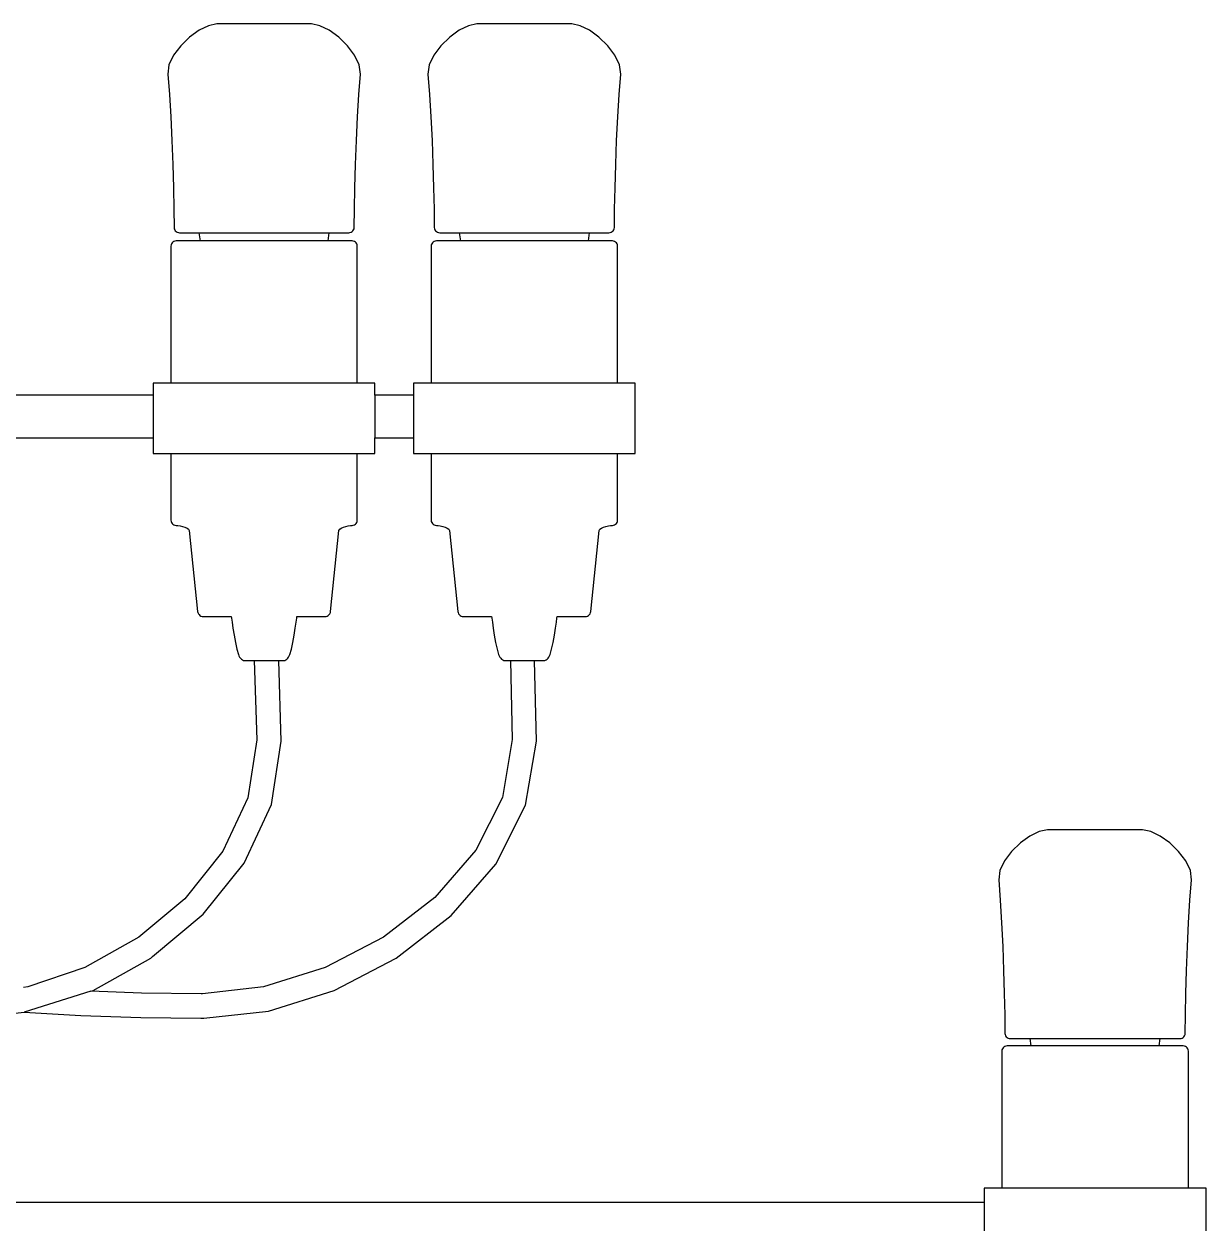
# Model space of a CAD drawing. Header units: millimetres. Extents: x 112 to 8820, y -2365 to 5002.
# Drawn here: x 3723.9 to 3892.3, y -683 to -512.1 of the extents above; entities that cross this region are included whole.
import ezdxf

# ---------------------------------------------------------------- set-up
doc = ezdxf.new("R2010")
doc.units = ezdxf.units.MM

# ---------------------------------------------------------------- blocks, each defined once
blk = doc.blocks.new('2097-50_EL_lateral')
for p, q in [((33.167, -88.67), (33.032, -88.768)), ((33.301, -88.604), (33.167, -88.67)), ((33.419, -88.58), (33.301, -88.604)), ((33.451, -88.58), (33.419, -88.58)), ((33.523, -88.58), (33.451, -88.58)), ((33.631, -88.58), (33.523, -88.58)), ((33.768, -88.58), (33.631, -88.58)), ((33.926, -88.58), (33.768, -88.58)), ((34.094, -88.58), (33.926, -88.58)), ((34.262, -88.58), (34.094, -88.58)), ((34.42, -88.58), (34.262, -88.58)), ((34.557, -88.58), (34.42, -88.58)), ((34.665, -88.58), (34.557, -88.58)), ((34.738, -88.58), (34.665, -88.58)), ((34.769, -88.58), (34.738, -88.58)), ((34.888, -88.604), (34.769, -88.58)), ((35.021, -88.67), (34.888, -88.604)), ((35.157, -88.768), (35.021, -88.67)), ((36.875, -88.67), (36.739, -88.768)), ((37.008, -88.604), (36.875, -88.67)), ((37.127, -88.58), (37.008, -88.604)), ((37.158, -88.58), (37.127, -88.58)), ((37.231, -88.58), (37.158, -88.58)), ((37.339, -88.58), (37.231, -88.58)), ((37.476, -88.58), (37.339, -88.58)), ((37.634, -88.58), (37.476, -88.58)), ((37.802, -88.58), (37.634, -88.58)), ((37.97, -88.58), (37.802, -88.58)), ((38.128, -88.58), (37.97, -88.58)), ((38.265, -88.58), (38.128, -88.58)), ((38.445, -88.58), (38.265, -88.58)), ((38.477, -88.58), (38.445, -88.58)), ((38.595, -88.604), (38.477, -88.58)), ((38.729, -88.67), (38.595, -88.604)), ((38.865, -88.768), (38.729, -88.67)), ((33.032, -88.768), (32.906, -88.889)), ((35.282, -88.889), (35.157, -88.768)), ((36.739, -88.768), (36.614, -88.889)), ((38.99, -88.889), (38.865, -88.768)), ((32.804, -89.023), (32.738, -89.162)), ((32.906, -88.889), (32.804, -89.023)), ((35.384, -89.023), (35.282, -88.889)), ((35.45, -89.162), (35.384, -89.023)), ((36.512, -89.023), (36.446, -89.162)), ((36.614, -88.889), (36.512, -89.023)), ((39.092, -89.023), (38.99, -88.889)), ((39.158, -89.162), (39.092, -89.023)), ((32.738, -89.162), (32.721, -89.294)), ((35.467, -89.294), (35.45, -89.162)), ((36.446, -89.162), (36.429, -89.294)), ((39.175, -89.294), (39.158, -89.162)), ((32.721, -89.294), (32.744, -89.583)), ((35.445, -89.583), (35.467, -89.294)), ((36.429, -89.294), (36.452, -89.583)), ((39.152, -89.583), (39.175, -89.294)), ((32.744, -89.583), (32.763, -89.903)), ((35.425, -89.903), (35.445, -89.583)), ((36.452, -89.583), (36.471, -89.903)), ((39.133, -89.903), (39.152, -89.583)), ((32.763, -89.903), (32.779, -90.242)), ((35.409, -90.242), (35.425, -89.903)), ((36.471, -89.903), (36.487, -90.242)), ((39.117, -90.242), (39.133, -89.903)), ((32.779, -90.242), (32.792, -90.584)), ((35.396, -90.584), (35.409, -90.242)), ((36.487, -90.242), (36.5, -90.584)), ((39.104, -90.584), (39.117, -90.242)), ((32.792, -90.584), (32.802, -90.914)), ((35.387, -90.914), (35.396, -90.584)), ((36.5, -90.584), (36.509, -90.914)), ((39.094, -90.914), (39.104, -90.584)), ((32.802, -90.914), (32.808, -91.218)), ((35.38, -91.218), (35.387, -90.914)), ((36.509, -90.914), (36.516, -91.218)), ((39.088, -91.218), (39.094, -90.914)), ((32.808, -91.218), (32.812, -91.482)), ((35.377, -91.482), (35.38, -91.218)), ((36.516, -91.218), (36.519, -91.482)), ((39.084, -91.482), (39.088, -91.218)), ((32.812, -91.482), (32.814, -91.499)), ((32.814, -91.499), (32.82, -91.515)), ((32.82, -91.515), (32.829, -91.528)), ((32.829, -91.528), (32.841, -91.54)), ((32.841, -91.54), (32.855, -91.548)), ((32.855, -91.548), (32.872, -91.553)), ((32.872, -91.553), (32.889, -91.555)), ((32.889, -91.555), (32.946, -91.555)), ((32.946, -91.555), (33.075, -91.555)), ((33.075, -91.555), (33.166, -91.555)), ((33.166, -91.555), (33.182, -91.673)), ((33.166, -91.555), (35.022, -91.555)), ((35.006, -91.673), (35.022, -91.555)), ((35.022, -91.555), (35.113, -91.555)), ((35.113, -91.555), (35.242, -91.555)), ((35.242, -91.555), (35.299, -91.555)), ((35.299, -91.555), (35.317, -91.553)), ((35.317, -91.553), (35.333, -91.548)), ((35.333, -91.548), (35.347, -91.54)), ((35.347, -91.54), (35.359, -91.528)), ((35.359, -91.528), (35.369, -91.515)), ((35.369, -91.515), (35.375, -91.499)), ((35.375, -91.499), (35.377, -91.482)), ((36.519, -91.482), (36.522, -91.499)), ((36.522, -91.499), (36.528, -91.515)), ((36.528, -91.515), (36.537, -91.528)), ((36.537, -91.528), (36.549, -91.54)), ((36.549, -91.54), (36.563, -91.548)), ((36.563, -91.548), (36.579, -91.553)), ((36.579, -91.553), (36.597, -91.555)), ((36.597, -91.555), (36.654, -91.555)), ((36.654, -91.555), (36.783, -91.555)), ((36.783, -91.555), (36.874, -91.555)), ((36.874, -91.555), (36.89, -91.673)), ((36.874, -91.555), (38.73, -91.555)), ((38.714, -91.673), (38.73, -91.555)), ((38.73, -91.555), (38.821, -91.555)), ((38.821, -91.555), (38.95, -91.555)), ((38.95, -91.555), (39.007, -91.555)), ((39.007, -91.555), (39.024, -91.553)), ((39.024, -91.553), (39.041, -91.548)), ((39.041, -91.548), (39.055, -91.54)), ((39.055, -91.54), (39.067, -91.528)), ((39.067, -91.528), (39.076, -91.515)), ((39.076, -91.515), (39.082, -91.499)), ((39.082, -91.499), (39.084, -91.482)), ((32.768, -91.73), (32.766, -91.747)), ((32.766, -91.747), (32.766, -93.7)), ((32.774, -91.714), (32.768, -91.73)), ((32.783, -91.7), (32.774, -91.714)), ((32.794, -91.689), (32.783, -91.7)), ((32.808, -91.68), (32.794, -91.689)), ((32.824, -91.675), (32.808, -91.68)), ((32.841, -91.673), (32.824, -91.675)), ((32.868, -91.673), (32.841, -91.673)), ((32.949, -91.673), (32.868, -91.673)), ((33.08, -91.673), (32.949, -91.673)), ((33.255, -91.673), (33.08, -91.673)), ((33.467, -91.673), (33.255, -91.673)), ((33.707, -91.673), (33.467, -91.673)), ((33.963, -91.673), (33.707, -91.673)), ((34.225, -91.673), (33.963, -91.673)), ((34.482, -91.673), (34.225, -91.673)), ((34.721, -91.673), (34.482, -91.673)), ((34.933, -91.673), (34.721, -91.673)), ((35.108, -91.673), (34.933, -91.673)), ((35.239, -91.673), (35.108, -91.673)), ((35.32, -91.673), (35.239, -91.673)), ((35.348, -91.673), (35.32, -91.673)), ((35.365, -91.675), (35.348, -91.673)), ((35.38, -91.68), (35.365, -91.675)), ((35.394, -91.689), (35.38, -91.68)), ((35.406, -91.7), (35.394, -91.689)), ((35.414, -91.714), (35.406, -91.7)), ((35.42, -91.73), (35.414, -91.714)), ((35.422, -91.747), (35.42, -91.73)), ((35.422, -93.7), (35.422, -91.747)), ((36.476, -91.73), (36.474, -91.747)), ((36.474, -91.747), (36.474, -93.7)), ((36.482, -91.714), (36.476, -91.73)), ((36.491, -91.7), (36.482, -91.714)), ((36.502, -91.689), (36.491, -91.7)), ((36.516, -91.68), (36.502, -91.689)), ((36.531, -91.675), (36.516, -91.68)), ((36.548, -91.673), (36.531, -91.675)), ((36.576, -91.673), (36.548, -91.673)), ((36.657, -91.673), (36.576, -91.673)), ((36.788, -91.673), (36.657, -91.673)), ((36.963, -91.673), (36.788, -91.673)), ((37.175, -91.673), (36.963, -91.673)), ((37.415, -91.673), (37.175, -91.673)), ((37.671, -91.673), (37.415, -91.673)), ((37.933, -91.673), (37.671, -91.673)), ((38.189, -91.673), (37.933, -91.673)), ((38.429, -91.673), (38.189, -91.673)), ((38.641, -91.673), (38.429, -91.673)), ((38.816, -91.673), (38.641, -91.673)), ((38.947, -91.673), (38.816, -91.673)), ((39.028, -91.673), (38.947, -91.673)), ((39.056, -91.673), (39.028, -91.673)), ((39.073, -91.675), (39.056, -91.673)), ((39.088, -91.68), (39.073, -91.675)), ((39.102, -91.689), (39.088, -91.68)), ((39.113, -91.7), (39.102, -91.689)), ((39.122, -91.714), (39.113, -91.7)), ((39.128, -91.73), (39.122, -91.714)), ((39.13, -91.747), (39.128, -91.73)), ((39.13, -93.7), (39.13, -91.747)), ((32.795, -93.7), (32.515, -93.7)), ((32.515, -93.7), (32.515, -93.869)), ((32.817, -93.7), (32.795, -93.7)), ((33.038, -93.7), (32.817, -93.7)), ((33.305, -93.7), (33.038, -93.7)), ((33.606, -93.7), (33.305, -93.7)), ((33.929, -93.7), (33.606, -93.7)), ((34.259, -93.7), (33.929, -93.7)), ((34.582, -93.7), (34.259, -93.7)), ((34.259, -93.7), (34.259, -93.7)), ((34.884, -93.7), (34.582, -93.7)), ((35.151, -93.7), (34.884, -93.7)), ((35.372, -93.7), (35.151, -93.7)), ((35.537, -93.7), (35.372, -93.7)), ((35.639, -93.7), (35.537, -93.7)), ((35.673, -93.7), (35.639, -93.7)), ((35.673, -93.869), (35.673, -93.7)), ((36.503, -93.7), (36.223, -93.7)), ((36.223, -93.7), (36.223, -93.869)), ((36.524, -93.7), (36.503, -93.7)), ((36.745, -93.7), (36.524, -93.7)), ((37.012, -93.7), (36.745, -93.7)), ((37.314, -93.7), (37.012, -93.7)), ((37.637, -93.7), (37.314, -93.7)), ((37.967, -93.7), (37.637, -93.7)), ((38.29, -93.7), (37.967, -93.7)), ((38.591, -93.7), (38.29, -93.7)), ((38.859, -93.7), (38.591, -93.7)), ((39.079, -93.7), (38.859, -93.7)), ((39.244, -93.7), (39.079, -93.7)), ((39.346, -93.7), (39.244, -93.7)), ((39.381, -93.7), (39.346, -93.7)), ((39.381, -94.7), (39.381, -93.7)), ((32.515, -93.869), (28.622, -93.869)), ((32.515, -93.869), (32.515, -94.478)), ((36.223, -93.869), (35.673, -93.869)), ((35.673, -93.869), (35.673, -94.478)), ((36.223, -93.869), (36.223, -94.478)), ((28.622, -94.478), (32.515, -94.478)), ((32.515, -94.478), (32.515, -94.7)), ((35.673, -94.7), (35.673, -94.478)), ((35.673, -94.478), (36.223, -94.478)), ((36.223, -94.478), (36.223, -94.7)), ((32.515, -94.7), (32.55, -94.7)), ((32.55, -94.7), (32.652, -94.7)), ((32.652, -94.7), (32.817, -94.7)), ((32.766, -94.7), (32.766, -95.652)), ((32.817, -94.7), (33.038, -94.7)), ((33.038, -94.7), (33.305, -94.7)), ((33.305, -94.7), (33.606, -94.7)), ((33.606, -94.7), (33.929, -94.7)), ((33.929, -94.7), (34.259, -94.7)), ((34.259, -94.7), (34.582, -94.7)), ((34.582, -94.7), (34.884, -94.7)), ((34.884, -94.7), (35.151, -94.7)), ((35.151, -94.7), (35.372, -94.7)), ((35.372, -94.7), (35.537, -94.7)), ((35.422, -95.652), (35.422, -94.7)), ((35.537, -94.7), (35.639, -94.7)), ((35.639, -94.7), (35.673, -94.7)), ((36.223, -94.7), (36.257, -94.7)), ((36.257, -94.7), (36.359, -94.7)), ((36.359, -94.7), (36.524, -94.7)), ((36.474, -94.7), (36.474, -95.652)), ((36.524, -94.7), (36.745, -94.7)), ((36.745, -94.7), (37.012, -94.7)), ((37.012, -94.7), (37.314, -94.7)), ((37.314, -94.7), (37.637, -94.7)), ((37.637, -94.7), (37.967, -94.7)), ((37.967, -94.7), (38.29, -94.7)), ((38.29, -94.7), (38.591, -94.7)), ((38.591, -94.7), (38.859, -94.7)), ((38.859, -94.7), (39.079, -94.7)), ((39.079, -94.7), (39.244, -94.7)), ((39.13, -95.652), (39.13, -94.7)), ((39.244, -94.7), (39.346, -94.7)), ((39.346, -94.7), (39.381, -94.7)), ((32.766, -95.652), (32.768, -95.669)), ((32.768, -95.669), (32.774, -95.684)), ((32.774, -95.684), (32.783, -95.698)), ((32.783, -95.698), (32.794, -95.71)), ((35.394, -95.71), (35.406, -95.698)), ((35.406, -95.698), (35.414, -95.684)), ((35.414, -95.684), (35.42, -95.669)), ((35.42, -95.669), (35.422, -95.652)), ((36.474, -95.652), (36.476, -95.669)), ((36.476, -95.669), (36.482, -95.684)), ((36.482, -95.684), (36.491, -95.698)), ((36.491, -95.698), (36.502, -95.71)), ((39.102, -95.71), (39.113, -95.698)), ((39.113, -95.698), (39.122, -95.684)), ((39.122, -95.684), (39.128, -95.669)), ((39.128, -95.669), (39.13, -95.652)), ((32.794, -95.71), (32.808, -95.718)), ((32.808, -95.718), (32.824, -95.724)), ((32.824, -95.724), (32.841, -95.726)), ((32.841, -95.726), (32.865, -95.728)), ((32.865, -95.728), (32.896, -95.733)), ((32.896, -95.733), (32.931, -95.742)), ((32.931, -95.742), (32.966, -95.753)), ((32.966, -95.753), (32.996, -95.767)), ((32.996, -95.767), (33.017, -95.782)), ((33.017, -95.782), (33.027, -95.799)), ((33.027, -95.799), (33.146, -96.952)), ((35.042, -96.952), (35.161, -95.799)), ((35.161, -95.799), (35.171, -95.782)), ((35.171, -95.782), (35.193, -95.767)), ((35.193, -95.767), (35.223, -95.753)), ((35.223, -95.753), (35.257, -95.742)), ((35.257, -95.742), (35.292, -95.733)), ((35.292, -95.733), (35.323, -95.728)), ((35.323, -95.728), (35.348, -95.726)), ((35.348, -95.726), (35.365, -95.724)), ((35.365, -95.724), (35.38, -95.718)), ((35.38, -95.718), (35.394, -95.71)), ((36.502, -95.71), (36.516, -95.718)), ((36.516, -95.718), (36.531, -95.724)), ((36.531, -95.724), (36.548, -95.726)), ((36.548, -95.726), (36.573, -95.728)), ((36.573, -95.728), (36.604, -95.733)), ((36.604, -95.733), (36.639, -95.742)), ((36.639, -95.742), (36.673, -95.753)), ((36.673, -95.753), (36.703, -95.767)), ((36.703, -95.767), (36.725, -95.782)), ((36.725, -95.782), (36.735, -95.799)), ((36.735, -95.799), (36.854, -96.952)), ((38.75, -96.952), (38.869, -95.799)), ((38.869, -95.799), (38.879, -95.782)), ((38.879, -95.782), (38.9, -95.767)), ((38.9, -95.767), (38.931, -95.753)), ((38.931, -95.753), (38.965, -95.742)), ((38.965, -95.742), (39, -95.733)), ((39, -95.733), (39.031, -95.728)), ((39.031, -95.728), (39.056, -95.726)), ((39.056, -95.726), (39.073, -95.724)), ((39.073, -95.724), (39.088, -95.718)), ((39.088, -95.718), (39.102, -95.71)), ((33.146, -96.952), (33.15, -96.969)), ((33.15, -96.969), (33.157, -96.985)), ((33.157, -96.985), (33.167, -96.998)), ((33.167, -96.998), (33.18, -97.01)), ((33.18, -97.01), (33.194, -97.018)), ((33.194, -97.018), (33.211, -97.024)), ((33.211, -97.024), (33.228, -97.025)), ((33.228, -97.025), (33.247, -97.025)), ((33.247, -97.025), (33.303, -97.025)), ((33.303, -97.025), (33.393, -97.025)), ((33.393, -97.025), (33.515, -97.025)), ((33.515, -97.025), (33.627, -97.025)), ((33.627, -97.025), (33.63, -97.048)), ((33.63, -97.048), (33.638, -97.107)), ((34.55, -97.107), (34.558, -97.048)), ((34.558, -97.048), (34.561, -97.025)), ((34.561, -97.025), (34.674, -97.025)), ((34.674, -97.025), (34.795, -97.025)), ((34.795, -97.025), (34.885, -97.025)), ((34.885, -97.025), (34.941, -97.025)), ((34.941, -97.025), (34.96, -97.025)), ((34.96, -97.025), (34.978, -97.024)), ((34.978, -97.024), (34.994, -97.018)), ((34.994, -97.018), (35.009, -97.01)), ((35.009, -97.01), (35.021, -96.998)), ((35.021, -96.998), (35.031, -96.985)), ((35.031, -96.985), (35.038, -96.969)), ((35.038, -96.969), (35.042, -96.952)), ((36.854, -96.952), (36.858, -96.969)), ((36.858, -96.969), (36.865, -96.985)), ((36.865, -96.985), (36.875, -96.998)), ((36.875, -96.998), (36.887, -97.01)), ((36.887, -97.01), (36.902, -97.018)), ((36.902, -97.018), (36.918, -97.024)), ((36.918, -97.024), (36.936, -97.025)), ((36.936, -97.025), (36.955, -97.025)), ((36.955, -97.025), (37.011, -97.025)), ((37.011, -97.025), (37.101, -97.025)), ((37.101, -97.025), (37.222, -97.025)), ((37.222, -97.025), (37.335, -97.025)), ((37.335, -97.025), (37.338, -97.048)), ((37.338, -97.048), (37.346, -97.107)), ((38.258, -97.107), (38.266, -97.048)), ((38.266, -97.048), (38.269, -97.025)), ((38.269, -97.025), (38.381, -97.025)), ((38.381, -97.025), (38.503, -97.025)), ((38.503, -97.025), (38.503, -97.025)), ((38.503, -97.025), (38.593, -97.025)), ((38.593, -97.025), (38.649, -97.025)), ((38.649, -97.025), (38.668, -97.025)), ((38.668, -97.025), (38.686, -97.024)), ((38.686, -97.024), (38.702, -97.018)), ((38.702, -97.018), (38.716, -97.01)), ((38.716, -97.01), (38.729, -96.998)), ((38.729, -96.998), (38.739, -96.985)), ((38.739, -96.985), (38.746, -96.969)), ((38.746, -96.969), (38.75, -96.952)), ((33.638, -97.107), (33.65, -97.191)), ((33.65, -97.191), (33.666, -97.291)), ((34.522, -97.291), (34.538, -97.191)), ((34.538, -97.191), (34.55, -97.107)), ((37.346, -97.107), (37.358, -97.191)), ((37.358, -97.191), (37.374, -97.291)), ((38.23, -97.291), (38.246, -97.191)), ((38.246, -97.191), (38.258, -97.107)), ((33.666, -97.291), (33.684, -97.394)), ((33.684, -97.394), (33.705, -97.49)), ((34.483, -97.49), (34.504, -97.394)), ((34.504, -97.394), (34.522, -97.291)), ((37.374, -97.291), (37.392, -97.394)), ((37.392, -97.394), (37.413, -97.49)), ((38.191, -97.49), (38.212, -97.394)), ((38.212, -97.394), (38.23, -97.291)), ((33.705, -97.49), (33.727, -97.568)), ((33.727, -97.568), (33.735, -97.588)), ((34.453, -97.588), (34.461, -97.568)), ((34.461, -97.568), (34.483, -97.49)), ((37.413, -97.49), (37.435, -97.568)), ((37.435, -97.568), (37.443, -97.588)), ((38.161, -97.588), (38.169, -97.568)), ((38.169, -97.568), (38.191, -97.49)), ((33.735, -97.588), (33.745, -97.605)), ((33.745, -97.605), (33.757, -97.621)), ((33.757, -97.621), (33.77, -97.634)), ((33.77, -97.634), (33.785, -97.644)), ((33.785, -97.644), (33.801, -97.651)), ((33.801, -97.651), (33.818, -97.653)), ((33.818, -97.653), (33.824, -97.653)), ((33.824, -97.653), (33.842, -97.653)), ((33.842, -97.653), (33.871, -97.653)), ((33.871, -97.653), (33.909, -97.653)), ((33.909, -97.653), (33.956, -97.653)), ((33.954, -97.653), (33.989, -98.782)), ((33.956, -97.653), (34.009, -97.653)), ((34.009, -97.653), (34.065, -97.653)), ((34.065, -97.653), (34.123, -97.653)), ((34.123, -97.653), (34.18, -97.653)), ((34.18, -97.653), (34.232, -97.653)), ((34.232, -97.653), (34.279, -97.653)), ((34.279, -97.653), (34.318, -97.653)), ((34.338, -98.802), (34.303, -97.653)), ((34.318, -97.653), (34.347, -97.653)), ((34.347, -97.653), (34.365, -97.653)), ((34.365, -97.653), (34.371, -97.653)), ((34.371, -97.653), (34.387, -97.651)), ((34.387, -97.651), (34.403, -97.644)), ((34.403, -97.644), (34.418, -97.634)), ((34.418, -97.634), (34.431, -97.621)), ((34.431, -97.621), (34.443, -97.605)), ((34.443, -97.605), (34.453, -97.588)), ((37.443, -97.588), (37.453, -97.605)), ((37.453, -97.605), (37.465, -97.621)), ((37.465, -97.621), (37.478, -97.634)), ((37.478, -97.634), (37.493, -97.644)), ((37.493, -97.644), (37.509, -97.651)), ((37.509, -97.651), (37.526, -97.653)), ((37.526, -97.653), (37.532, -97.653)), ((37.532, -97.653), (37.549, -97.653)), ((37.549, -97.653), (37.578, -97.653)), ((37.578, -97.653), (37.617, -97.653)), ((37.605, -97.653), (37.629, -98.779)), ((37.617, -97.653), (37.664, -97.653)), ((37.664, -97.653), (37.716, -97.653)), ((37.716, -97.653), (37.773, -97.653)), ((37.773, -97.653), (37.831, -97.653)), ((37.831, -97.653), (37.887, -97.653)), ((37.887, -97.653), (37.94, -97.653)), ((37.94, -97.653), (37.987, -97.653)), ((37.973, -98.804), (37.948, -97.653)), ((37.987, -97.653), (38.026, -97.653)), ((38.026, -97.653), (38.054, -97.653)), ((38.054, -97.653), (38.072, -97.653)), ((38.072, -97.653), (38.078, -97.653)), ((38.078, -97.653), (38.095, -97.651)), ((38.095, -97.651), (38.111, -97.644)), ((38.111, -97.644), (38.126, -97.634)), ((38.126, -97.634), (38.139, -97.621)), ((38.139, -97.621), (38.151, -97.605)), ((38.151, -97.605), (38.161, -97.588)), ((37.629, -98.779), (37.491, -99.603)), ((33.989, -98.782), (33.86, -99.611)), ((34.197, -99.707), (34.338, -98.802)), ((37.82, -99.715), (37.973, -98.804)), ((33.86, -99.611), (33.505, -100.37)), ((37.491, -99.603), (37.109, -100.356)), ((33.808, -100.541), (34.197, -99.707)), ((37.395, -100.555), (37.82, -99.715)), ((45.139, -100.089), (45.006, -100.155)), ((45.258, -100.065), (45.139, -100.089)), ((45.26, -100.065), (45.258, -100.065)), ((45.291, -100.065), (45.26, -100.065)), ((45.364, -100.065), (45.291, -100.065)), ((45.472, -100.065), (45.364, -100.065)), ((45.609, -100.065), (45.472, -100.065)), ((45.767, -100.065), (45.609, -100.065)), ((45.935, -100.065), (45.767, -100.065)), ((46.103, -100.065), (45.935, -100.065)), ((46.261, -100.065), (46.103, -100.065)), ((46.398, -100.065), (46.261, -100.065)), ((46.506, -100.065), (46.398, -100.065)), ((46.579, -100.065), (46.506, -100.065)), ((46.61, -100.065), (46.579, -100.065)), ((46.729, -100.089), (46.61, -100.065)), ((46.862, -100.155), (46.729, -100.089)), ((44.87, -100.253), (44.745, -100.374)), ((45.006, -100.155), (44.87, -100.253)), ((46.998, -100.253), (46.862, -100.155)), ((47.123, -100.374), (46.998, -100.253)), ((33.505, -100.37), (32.964, -101.048)), ((37.109, -100.356), (36.527, -101.03)), ((44.745, -100.374), (44.643, -100.508)), ((47.225, -100.508), (47.123, -100.374)), ((33.226, -101.27), (33.808, -100.541)), ((36.761, -101.288), (37.395, -100.555)), ((44.577, -100.647), (44.56, -100.78)), ((44.643, -100.508), (44.577, -100.647)), ((47.291, -100.647), (47.225, -100.508)), ((47.308, -100.78), (47.291, -100.647)), ((44.56, -100.78), (44.583, -101.068)), ((47.285, -101.068), (47.308, -100.78)), ((32.964, -101.048), (32.307, -101.597)), ((36.527, -101.03), (35.794, -101.596)), ((44.583, -101.068), (44.602, -101.389)), ((47.266, -101.389), (47.285, -101.068)), ((32.503, -101.873), (33.226, -101.27)), ((35.976, -101.894), (36.761, -101.288)), ((44.602, -101.389), (44.618, -101.727)), ((47.25, -101.727), (47.266, -101.389)), ((32.307, -101.597), (31.538, -102.029)), ((35.794, -101.596), (34.962, -102.029)), ((44.618, -101.727), (44.631, -102.069)), ((47.237, -102.069), (47.25, -101.727)), ((31.66, -102.355), (32.478, -101.894)), ((32.478, -101.894), (32.503, -101.873)), ((35.091, -102.355), (35.976, -101.894)), ((31.538, -102.029), (30.728, -102.305)), ((34.962, -102.029), (34.087, -102.305)), ((44.631, -102.069), (44.64, -102.399)), ((47.228, -102.399), (47.237, -102.069)), ((30.728, -102.305), (30.668, -102.312)), ((31.626, -102.366), (30.677, -102.663)), ((31.626, -102.366), (31.66, -102.355)), ((32.345, -102.392), (31.626, -102.366)), ((34.087, -102.305), (33.215, -102.402)), ((34.157, -102.649), (35.091, -102.355)), ((33.195, -102.402), (32.345, -102.392)), ((33.215, -102.402), (33.195, -102.402)), ((44.64, -102.399), (44.647, -102.703)), ((47.221, -102.703), (47.228, -102.399)), ((29.937, -102.752), (30.677, -102.663)), ((30.677, -102.663), (31.481, -102.711)), ((33.233, -102.752), (34.157, -102.649)), ((44.647, -102.703), (44.65, -102.967)), ((47.218, -102.967), (47.221, -102.703)), ((31.481, -102.711), (32.337, -102.742)), ((32.337, -102.742), (33.193, -102.752)), ((33.193, -102.752), (33.233, -102.752)), ((44.65, -102.967), (44.653, -102.984)), ((44.653, -102.984), (44.659, -103)), ((44.659, -103), (44.668, -103.014)), ((44.668, -103.014), (44.68, -103.025)), ((44.68, -103.025), (44.694, -103.033)), ((44.694, -103.033), (44.71, -103.038)), ((44.71, -103.038), (44.728, -103.04)), ((44.728, -103.04), (44.73, -103.04)), ((44.73, -103.04), (44.787, -103.04)), ((44.787, -103.04), (44.916, -103.04)), ((44.916, -103.04), (45.005, -103.04)), ((45.005, -103.04), (45.019, -103.145)), ((45.005, -103.04), (46.909, -103.04)), ((46.849, -103.145), (46.863, -103.04)), ((46.863, -103.04), (46.954, -103.04)), ((46.954, -103.04), (47.083, -103.04)), ((47.083, -103.04), (47.14, -103.04)), ((47.14, -103.04), (47.158, -103.038)), ((47.158, -103.038), (47.174, -103.033)), ((47.174, -103.033), (47.188, -103.025)), ((47.188, -103.025), (47.2, -103.014)), ((47.2, -103.014), (47.209, -103)), ((47.209, -103), (47.215, -102.984)), ((47.215, -102.984), (47.218, -102.967)), ((44.607, -103.202), (44.605, -103.219)), ((44.605, -103.219), (44.605, -105.172)), ((44.613, -103.187), (44.607, -103.202)), ((44.622, -103.173), (44.613, -103.187)), ((44.633, -103.162), (44.622, -103.173)), ((44.647, -103.153), (44.633, -103.162)), ((44.662, -103.147), (44.647, -103.153)), ((44.679, -103.145), (44.662, -103.147)), ((44.681, -103.145), (44.679, -103.145)), ((44.709, -103.145), (44.681, -103.145)), ((44.79, -103.145), (44.709, -103.145)), ((44.921, -103.145), (44.79, -103.145)), ((45.096, -103.145), (44.921, -103.145)), ((45.308, -103.145), (45.096, -103.145)), ((45.548, -103.145), (45.308, -103.145)), ((45.804, -103.145), (45.548, -103.145)), ((46.066, -103.145), (45.804, -103.145)), ((46.322, -103.145), (46.066, -103.145)), ((46.562, -103.145), (46.322, -103.145)), ((46.774, -103.145), (46.562, -103.145)), ((46.949, -103.145), (46.774, -103.145)), ((47.08, -103.145), (46.949, -103.145)), ((47.161, -103.145), (47.08, -103.145)), ((47.189, -103.145), (47.161, -103.145)), ((47.206, -103.147), (47.189, -103.145)), ((47.221, -103.153), (47.206, -103.147)), ((47.235, -103.162), (47.221, -103.153)), ((47.246, -103.173), (47.235, -103.162)), ((47.255, -103.187), (47.246, -103.173)), ((47.261, -103.202), (47.255, -103.187)), ((47.263, -103.219), (47.261, -103.202)), ((47.263, -105.172), (47.263, -103.219)), ((44.356, -105.172), (44.354, -105.172)), ((44.354, -105.172), (44.354, -105.376)), ((44.39, -105.172), (44.356, -105.172)), ((44.492, -105.172), (44.39, -105.172)), ((44.658, -105.172), (44.492, -105.172)), ((44.878, -105.172), (44.658, -105.172)), ((45.145, -105.172), (44.878, -105.172)), ((45.447, -105.172), (45.145, -105.172)), ((45.77, -105.172), (45.447, -105.172)), ((46.1, -105.172), (45.77, -105.172)), ((46.423, -105.172), (46.1, -105.172)), ((46.725, -105.172), (46.423, -105.172)), ((46.992, -105.172), (46.725, -105.172)), ((47.213, -105.172), (46.992, -105.172)), ((46.992, -105.172), (46.992, -105.172)), ((47.378, -105.172), (47.213, -105.172)), ((47.48, -105.172), (47.378, -105.172)), ((47.514, -105.172), (47.48, -105.172)), ((47.514, -106.172), (47.514, -105.172)), ((44.354, -105.376), (29.935, -105.376)), ((44.354, -105.376), (44.354, -105.985))]:
    blk.add_line(p, q)

msp = doc.modelspace()

# ---------------------------------------------------------------- block references
at = {"color": 1, "xscale": 10, "yscale": 10, "zscale": 10}
msp.add_blockref('2097-50_EL_lateral', (3417.13, 373.69), dxfattribs=at)

doc.saveas('drawing.dxf')
